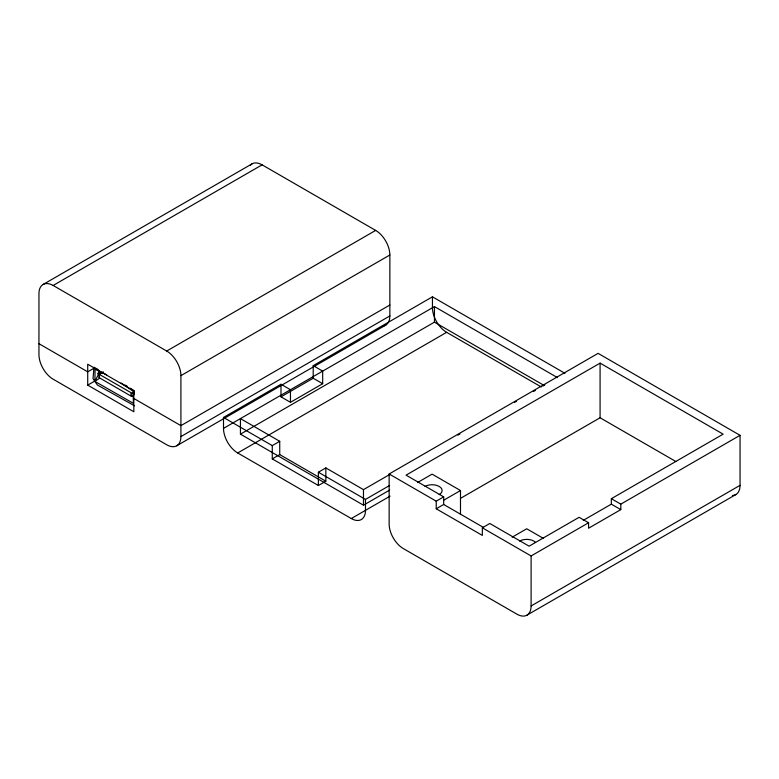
<?xml version="1.0" encoding="UTF-8"?>
<svg xmlns="http://www.w3.org/2000/svg" width="779" height="779" viewBox="0 0 779 779"><rect width="100%" height="100%" fill="white"/><g stroke="black" fill="none" stroke-linecap="round" stroke-linejoin="round"><path stroke-width="1.17" d="M99.936 371.515L94.882 381.389L133.404 403.356L133.092 391.097L121.105 382.986M97.472 373.813L99.702 371.349M99.8 378.088L94.882 381.389L95.077 369.285L106.684 374.748M133.686 395.196L131.612 396.423L99.108 377.649M43.108 284.471L252.055 163.843M389.86 315.943L180.913 436.581A20.079 11.588 60 0 1 166.716 444.77L53.147 379.207A20.079 11.588 60 0 1 38.95 354.611L38.95 293.664A20.079 11.588 60 0 1 53.147 285.465L262.095 164.836L375.663 230.409A20.079 11.588 60 0 1 389.86 254.996L389.86 315.943A20.079 11.588 60 0 1 383.434 325.953M94.24 368.068L87.715 371.836L38.95 343.685M103.237 372.138L99.274 374.426A1.003 0.584 0 0 0 99.274 375.244L99.274 377.425A1.003 0.584 0 0 1 99.274 376.608M87.715 385.128L133.822 411.75L133.822 390.844L87.715 364.221L87.715 385.128L95.174 380.814M53.147 285.465L166.716 351.037L375.663 230.409M180.913 436.581L180.913 375.634L389.86 254.996M389.86 305.017L180.913 425.646L133.822 398.459M390.123 496.116L351.28 518.541L237.702 452.969A20.079 11.588 60 0 1 223.505 428.382L223.505 417.456L280.995 384.261L290.46 389.724L290.46 402.305L280.995 396.842L280.995 384.261M280.995 396.842L313.207 378.243L313.207 365.663L432.452 296.818L564.96 373.316M176.755 445.773L385.702 325.135M223.505 428.382L434.458 306.595L557.491 377.63M290.46 402.305L322.672 383.706L322.672 371.125L313.207 365.663M325.846 481.208L318.377 485.512L318.377 472.23L325.846 467.916L325.846 481.208L279.729 454.585L279.729 441.294L240.438 418.605L240.438 434.156L434.458 322.146L543.82 385.284M237.702 452.969L446.649 332.331L541.298 386.978M223.505 417.456L272.27 445.607L279.729 441.294M272.27 445.607L272.27 458.889L279.729 454.585M740.05 485.336L531.103 605.965A20.079 11.588 60 0 1 516.905 614.164L403.337 548.591A20.079 11.588 60 0 1 389.14 524.004L389.14 473.983L598.087 353.354L740.05 435.315L740.05 485.336A20.079 11.588 60 0 1 732.377 495.463M325.846 467.916L363.472 489.64L389.695 474.508M457.857 435.149L459.961 433.942M514.491 402.451L516.594 401.243M533.372 391.555L535.475 390.337M542.807 386.102L544.911 384.894M583.276 520.362L611.34 504.159L611.34 498.696L723.126 434.156L600.083 363.121L406.063 475.141L443.689 496.866L443.689 504.48L483.516 527.471M318.377 472.23L365.478 499.417L389.627 485.473M240.438 434.156L363.472 505.191L389.695 490.059M417.515 482.552L432.092 474.138L460.486 490.527L460.486 514.422M389.14 473.983L436.23 501.179L443.689 496.866M443.826 500.147L460.486 490.527M436.23 501.179L436.23 508.784L443.689 504.48M460.438 498.394L600.083 417.768L675.802 461.48M436.23 508.784L482.337 535.407L482.337 527.802L489.806 523.488L529.097 546.176L579.118 517.295L588.583 522.758L588.583 528.23L620.805 509.622L620.805 504.159L740.05 435.315M512.163 537.189L526.731 528.775L543.557 538.493M482.337 527.802L531.103 555.953L588.583 522.758M526.945 615.157L735.892 494.529M103.12 372.011L99.118 374.261L131.641 393.035L133.715 391.954M98.203 369.548L93.977 367.23L93.013 378.73L97.385 385.001L134.572 405.84M611.34 498.696L620.805 504.159M611.34 504.159L620.805 509.622M313.207 378.243L322.672 383.706M272.27 458.889L318.377 485.512M125.224 385.099L127.25 386.345M130.278 388.205L133.316 390.075M134.319 390.698L134.377 394.184M600.083 363.121L600.083 417.768M531.103 555.953L531.103 605.965M434.458 306.595L434.458 322.146M432.452 296.818L432.452 307.744A20.079 11.588 60 0 0 446.649 332.331M365.478 499.417L365.478 510.342A20.079 11.588 60 0 1 351.28 518.541M363.472 489.64L363.472 505.191M519.632 541.074A10.039 5.794 0 0 1 535.514 542.359M424.993 486.427A10.039 5.794 0 0 1 439.19 486.427A10.039 5.794 0 0 1 439.19 494.626M166.716 351.037A20.079 11.588 60 0 1 180.913 375.634M250.215 165.391A20.079 11.588 60 0 1 262.095 164.836M132.401 395.732A1.003 0.584 0 0 1 130.979 395.732L130.979 393.551A1.003 0.584 0 0 0 132.401 393.551"/></g></svg>
